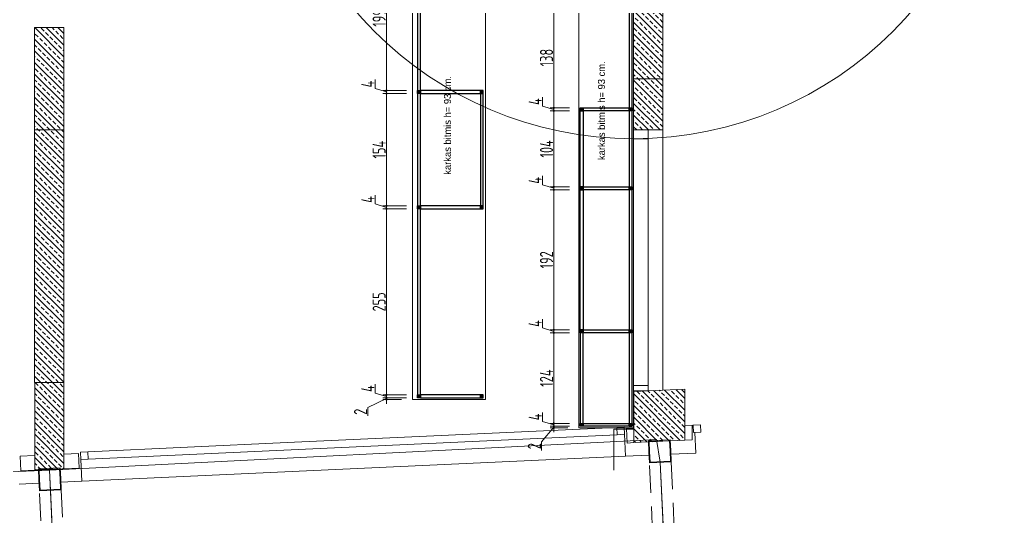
# Model space of a CAD drawing. Extents: x 309271 to 319232, y 6123 to 12941.
# Drawn here: x 310231 to 311573, y 11420 to 12100 of the extents above; entities that cross this region are included whole.
import ezdxf

# ---------------------------------------------------------------- set-up
doc = ezdxf.new("R2010")
doc.units = 0
doc.header["$LTSCALE"] = 25
doc.header["$MEASUREMENT"] = 0
doc.header["$PDSIZE"] = -500
doc.linetypes.add('DASHED', pattern=[0.75, 0.5, -0.25])
doc.linetypes.add('DUZ', pattern=[0])
doc.layers.get('0').update_dxf_attribs({"linetype": 'CONTINUOUS', "lineweight": 0})
doc.layers.get('DEFPOINTS').update_dxf_attribs({"linetype": 'CONTINUOUS', "lineweight": 0})
for name, color, linetype, lineweight in [('Ar-DIM-INT', 2, 'CONTINUOUS', 0), ('ARK_AHŞAP', 45, 'CONTINUOUS', 15), ('DUVAR', 11, 'CONTINUOUS', 0), ('IZDUSUM', 130, 'DASHED', 18), ('PLAN_KESIT_TAS', 222, 'CONTINUOUS', 18), ('t_dograma', 4, 'CONTINUOUS', 0), ('t_kolon_rev', 1, 'CONTINUOUS', 0), ('t_kolon_tarama_rev', 9, 'CONTINUOUS', 0), ('TERAS', 2, 'CONTINUOUS', 0)]:
    doc.layers.add(name, color=color, linetype=linetype, lineweight=lineweight)
for name, color, linetype in [('Kıtc-002 Çizgi', 7, 'CONTINUOUS'), ('Kıtc-006 Yazı 001', 1, 'CONTINUOUS'), ('Kıtc-040 Detay', 7, 'CONTINUOUS')]:
    doc.layers.add(name, color=color, linetype=linetype)
doc.styles.add('DIM', font='dim', dxfattribs={"width": 0.8})
doc.dimstyles.new('mcv100 OLCU', dxfattribs={"dimtxt": 18, "dimasz": 3, "dimexe": 5, "dimexo": 15, "dimgap": 1, "dimtad": 1, "dimdec": 0, "dimzin": 9, "dimtxsty": 'DIM', "dimblk": 'DOT', "dimcen": 2.5, "dimclrd": 256, "dimclre": 256, "dimclrt": 256, "dimadec": 1, "dimazin": 1, "dimtfac": 1, "dimtdec": 0, "dimtmove": 0, "dimatfit": 3, "dimldrblk": 'DOT', "dimfxl": 1, "dimlwd": -1, "dimlwe": -1, "dimarcsym": 0})
pattern_1 = [(135, (94215.629, -583423.421), (-7.95495129, -7.95495129), []), (135, (94215.629, -583415.466), (-7.95495129, -7.95495129), [5.625, -2.8125])]

# ---------------------------------------------------------------- blocks, each defined once
blk = doc.blocks.new('A$C14D17327')
at = {"layer": 'Kıtc-002 Çizgi', "color": 1, "elevation": 0}
blk.add_lwpolyline([(0, 4), (4, 4), (4, 0), (0, 0)], close=True, dxfattribs=at)
for points in [[(0, 4), (4, 0)], [(0, 0), (4, 4)]]:
    blk.add_lwpolyline(points, dxfattribs=at)
blk = doc.blocks.new('_Dot')
at = {"color": 0, "linetype": 'ByBlock', "lineweight": -2}
blk.add_line((-0.5, 0), (-1, 0), dxfattribs=at)
at = {"color": 0, "linetype": 'ByBlock', "const_width": 0.5}
blk.add_lwpolyline([(-0.25, 0, 1), (0.25, 0, 1)], format="xyb", close=True, dxfattribs=at)
blk = doc.blocks.new('*D168')
at = {"ltscale": 0.1, "transparency": 16777216}
for p, q in [((310760.5, 12201.9), (310727.9, 12201.9)), ((310732.9, 12198.9), (310732.9, 12005.9)), ((310760.5, 12002.9), (310727.9, 12002.9))]:
    blk.add_line(p, q, dxfattribs=at)
at = {"layer": 'DEFPOINTS', "color": 0, "ltscale": 0.1, "transparency": 16777216}
for p in [(310775.5, 12201.9), (310732.9, 12002.9), (310775.5, 12002.9)]:
    blk.add_point(p, dxfattribs=at)
at = {"ltscale": 0.1, "transparency": 16777216, "xscale": 3, "yscale": 3, "zscale": 3}
for p, rotation in [((310732.9, 12201.9), 90), ((310732.9, 12002.9), 270)]:
    blk.add_blockref('_Dot', p, dxfattribs=dict(at, rotation=rotation))
at = {"ltscale": 0.1, "transparency": 16777216, "insert": (310722.9, 12102.4), "char_height": 18, "attachment_point": 5, "rotation": 90, "style": 'DIM'}
blk.add_mtext('199', dxfattribs=at)
blk = doc.blocks.new('*D169')
at = {"ltscale": 0.1, "transparency": 16777216}
for p, q in [((310717.4, 12005.5), (310717.4, 12017.8)), ((310732.9, 12000.9), (310717.4, 12005.5)), ((310732.9, 12005.9), (310732.9, 12008.9)), ((310760.5, 12002.9), (310727.9, 12002.9)), ((310760.5, 11998.9), (310727.9, 11998.9)), ((310732.9, 12002.9), (310732.9, 11998.9)), ((310732.9, 12002.9), (310732.9, 11998.9)), ((310732.9, 11995.9), (310732.9, 11992.9))]:
    blk.add_line(p, q, dxfattribs=at)
at = {"layer": 'DEFPOINTS', "color": 0, "ltscale": 0.1, "transparency": 16777216}
for p in [(310732.9, 11998.9), (310775.5, 12002.9), (310775.5, 11998.9)]:
    blk.add_point(p, dxfattribs=at)
at = {"ltscale": 0.1, "transparency": 16777216, "xscale": 3, "yscale": 3, "zscale": 3}
for p, rotation in [((310732.9, 12002.9), 270), ((310732.9, 11998.9), 90)]:
    blk.add_blockref('_Dot', p, dxfattribs=dict(at, rotation=rotation))
at = {"ltscale": 0.1, "transparency": 16777216, "insert": (310707.4, 12011.7), "char_height": 18, "attachment_point": 5, "rotation": 90, "style": 'DIM'}
blk.add_mtext('4', dxfattribs=at)
blk = doc.blocks.new('*D170')
at = {"ltscale": 0.1, "transparency": 16777216}
for p, q in [((310760.5, 11998.9), (310727.9, 11998.9)), ((310732.9, 11995.9), (310732.9, 11847.9)), ((310760.5, 11844.9), (310727.9, 11844.9))]:
    blk.add_line(p, q, dxfattribs=at)
at = {"layer": 'DEFPOINTS', "color": 0, "ltscale": 0.1, "transparency": 16777216}
for p in [(310775.5, 11998.9), (310732.9, 11844.9), (310775.5, 11844.9)]:
    blk.add_point(p, dxfattribs=at)
at = {"ltscale": 0.1, "transparency": 16777216, "xscale": 3, "yscale": 3, "zscale": 3}
for p, rotation in [((310732.9, 11998.9), 90), ((310732.9, 11844.9), 270)]:
    blk.add_blockref('_Dot', p, dxfattribs=dict(at, rotation=rotation))
at = {"ltscale": 0.1, "transparency": 16777216, "insert": (310722.9, 11921.9), "char_height": 18, "attachment_point": 5, "rotation": 90, "style": 'DIM'}
blk.add_mtext('154', dxfattribs=at)
blk = doc.blocks.new('*D171')
at = {"ltscale": 0.1, "transparency": 16777216}
for p, q in [((310717.4, 11847.5), (310717.4, 11859.8)), ((310732.9, 11842.9), (310717.4, 11847.5)), ((310760.5, 11844.9), (310727.9, 11844.9)), ((310732.9, 11847.9), (310732.9, 11850.9)), ((310732.9, 11844.9), (310732.9, 11840.9)), ((310732.9, 11844.9), (310732.9, 11840.9)), ((310760.5, 11840.9), (310727.9, 11840.9)), ((310732.9, 11837.9), (310732.9, 11834.9))]:
    blk.add_line(p, q, dxfattribs=at)
at = {"layer": 'DEFPOINTS', "color": 0, "ltscale": 0.1, "transparency": 16777216}
for p in [(310775.5, 11844.9), (310732.9, 11840.9), (310775.5, 11840.9)]:
    blk.add_point(p, dxfattribs=at)
at = {"ltscale": 0.1, "transparency": 16777216, "xscale": 3, "yscale": 3, "zscale": 3}
for p, rotation in [((310732.9, 11844.9), 270), ((310732.9, 11840.9), 90)]:
    blk.add_blockref('_Dot', p, dxfattribs=dict(at, rotation=rotation))
at = {"ltscale": 0.1, "transparency": 16777216, "insert": (310707.4, 11853.7), "char_height": 18, "attachment_point": 5, "rotation": 90, "style": 'DIM'}
blk.add_mtext('4', dxfattribs=at)
blk = doc.blocks.new('*D172')
at = {"ltscale": 0.1, "transparency": 16777216}
for p, q in [((310760.5, 11840.9), (310727.9, 11840.9)), ((310732.9, 11837.9), (310732.9, 11588.9)), ((310760.5, 11585.9), (310727.9, 11585.9))]:
    blk.add_line(p, q, dxfattribs=at)
at = {"layer": 'DEFPOINTS', "color": 0, "ltscale": 0.1, "transparency": 16777216}
for p in [(310775.5, 11840.9), (310732.9, 11585.9), (310775.5, 11585.9)]:
    blk.add_point(p, dxfattribs=at)
at = {"ltscale": 0.1, "transparency": 16777216, "xscale": 3, "yscale": 3, "zscale": 3}
for p, rotation in [((310732.9, 11840.9), 90), ((310732.9, 11585.9), 270)]:
    blk.add_blockref('_Dot', p, dxfattribs=dict(at, rotation=rotation))
at = {"ltscale": 0.1, "transparency": 16777216, "insert": (310722.9, 11713.4), "char_height": 18, "attachment_point": 5, "rotation": 90, "style": 'DIM'}
blk.add_mtext('255', dxfattribs=at)
blk = doc.blocks.new('*D173')
at = {"ltscale": 0.1, "transparency": 16777216}
for p, q in [((310717.4, 11588.5), (310717.4, 11600.8)), ((310732.9, 11583.9), (310717.4, 11588.5)), ((310732.9, 11588.9), (310732.9, 11591.9)), ((310760.5, 11585.9), (310727.9, 11585.9)), ((310760.5, 11581.9), (310727.9, 11581.9)), ((310732.9, 11585.9), (310732.9, 11581.9)), ((310732.9, 11585.9), (310732.9, 11581.9)), ((310732.9, 11578.9), (310732.9, 11575.9))]:
    blk.add_line(p, q, dxfattribs=at)
at = {"layer": 'DEFPOINTS', "color": 0, "ltscale": 0.1, "transparency": 16777216}
for p in [(310732.9, 11581.9), (310775.5, 11585.9), (310775.5, 11581.9)]:
    blk.add_point(p, dxfattribs=at)
at = {"ltscale": 0.1, "transparency": 16777216, "xscale": 3, "yscale": 3, "zscale": 3}
for p, rotation in [((310732.9, 11585.9), 270), ((310732.9, 11581.9), 90)]:
    blk.add_blockref('_Dot', p, dxfattribs=dict(at, rotation=rotation))
at = {"ltscale": 0.1, "transparency": 16777216, "insert": (310707.4, 11594.7), "char_height": 18, "attachment_point": 5, "rotation": 90, "style": 'DIM'}
blk.add_mtext('4', dxfattribs=at)
blk = doc.blocks.new('*D174')
at = {"ltscale": 0.1, "transparency": 16777216}
for p, q in [((310732.9, 11584.9), (310732.9, 11587.9)), ((310732.9, 11580.9), (310707.4, 11568.7)), ((310760.5, 11581.9), (310727.9, 11581.9)), ((310753.5, 11579.9), (310727.9, 11579.9)), ((310732.9, 11581.9), (310732.9, 11579.9)), ((310732.9, 11581.9), (310732.9, 11579.9)), ((310732.9, 11576.9), (310732.9, 11573.9)), ((310707.4, 11568.7), (310707.4, 11557.1))]:
    blk.add_line(p, q, dxfattribs=at)
at = {"layer": 'DEFPOINTS', "color": 0, "ltscale": 0.1, "transparency": 16777216}
for p in [(310732.9, 11579.9), (310768.5, 11579.9), (310775.5, 11581.9)]:
    blk.add_point(p, dxfattribs=at)
at = {"ltscale": 0.1, "transparency": 16777216, "xscale": 3, "yscale": 3, "zscale": 3}
for p, rotation in [((310732.9, 11581.9), 270), ((310732.9, 11579.9), 90)]:
    blk.add_blockref('_Dot', p, dxfattribs=dict(at, rotation=rotation))
at = {"ltscale": 0.1, "transparency": 16777216, "insert": (310697.4, 11562.9), "char_height": 18, "attachment_point": 5, "rotation": 90, "style": 'DIM'}
blk.add_mtext('2', dxfattribs=at)
blk = doc.blocks.new('*D192')
at = {"ltscale": 0.1, "transparency": 16777216}
for p, q in [((310983.3, 12117), (310957, 12117)), ((310962, 12114), (310962, 11982)), ((310983.3, 11979), (310957, 11979))]:
    blk.add_line(p, q, dxfattribs=at)
at = {"layer": 'DEFPOINTS', "color": 0, "ltscale": 0.1, "transparency": 16777216}
for p in [(310998.3, 12117), (310962, 11979), (310998.3, 11979)]:
    blk.add_point(p, dxfattribs=at)
at = {"ltscale": 0.1, "transparency": 16777216, "xscale": 3, "yscale": 3, "zscale": 3}
for p, rotation in [((310962, 12117), 90), ((310962, 11979), 270)]:
    blk.add_blockref('_Dot', p, dxfattribs=dict(at, rotation=rotation))
at = {"ltscale": 0.1, "transparency": 16777216, "insert": (310952, 12048), "char_height": 18, "attachment_point": 5, "rotation": 90, "style": 'DIM'}
blk.add_mtext('138', dxfattribs=at)
blk = doc.blocks.new('*D159')
at = {"ltscale": 0.1, "transparency": 16777216}
for p, q in [((310946.5, 11981.7), (310946.5, 11993.9)), ((310962, 11977), (310946.5, 11981.7)), ((310983.3, 11979), (310957, 11979)), ((310962, 11982), (310962, 11985)), ((310962, 11979), (310962, 11975)), ((310962, 11979), (310962, 11975)), ((310983.3, 11975), (310957, 11975)), ((310962, 11972), (310962, 11969))]:
    blk.add_line(p, q, dxfattribs=at)
at = {"layer": 'DEFPOINTS', "color": 0, "ltscale": 0.1, "transparency": 16777216}
for p in [(310998.3, 11979), (310962, 11975), (310998.3, 11975)]:
    blk.add_point(p, dxfattribs=at)
at = {"ltscale": 0.1, "transparency": 16777216, "xscale": 3, "yscale": 3, "zscale": 3}
for p, rotation in [((310962, 11979), 270), ((310962, 11975), 90)]:
    blk.add_blockref('_Dot', p, dxfattribs=dict(at, rotation=rotation))
at = {"ltscale": 0.1, "transparency": 16777216, "insert": (310936.5, 11987.8), "char_height": 18, "attachment_point": 5, "rotation": 90, "style": 'DIM'}
blk.add_mtext('4', dxfattribs=at)
blk = doc.blocks.new('*D160')
at = {"ltscale": 0.1, "transparency": 16777216}
for p, q in [((310983.3, 11975), (310957, 11975)), ((310962, 11972), (310962, 11874)), ((310983.3, 11871), (310957, 11871))]:
    blk.add_line(p, q, dxfattribs=at)
at = {"layer": 'DEFPOINTS', "color": 0, "ltscale": 0.1, "transparency": 16777216}
for p in [(310998.3, 11975), (310962, 11871), (310998.3, 11871)]:
    blk.add_point(p, dxfattribs=at)
at = {"ltscale": 0.1, "transparency": 16777216, "xscale": 3, "yscale": 3, "zscale": 3}
for p, rotation in [((310962, 11975), 90), ((310962, 11871), 270)]:
    blk.add_blockref('_Dot', p, dxfattribs=dict(at, rotation=rotation))
at = {"ltscale": 0.1, "transparency": 16777216, "insert": (310952, 11923), "char_height": 18, "attachment_point": 5, "rotation": 90, "style": 'DIM'}
blk.add_mtext('104', dxfattribs=at)
blk = doc.blocks.new('*D161')
at = {"ltscale": 0.1, "transparency": 16777216}
for p, q in [((310946.5, 11873.7), (310946.5, 11885.9)), ((310962, 11869), (310946.5, 11873.7)), ((310983.3, 11871), (310957, 11871)), ((310962, 11874), (310962, 11877)), ((310962, 11871), (310962, 11867)), ((310962, 11871), (310962, 11867)), ((310983.3, 11867), (310957, 11867)), ((310962, 11864), (310962, 11861))]:
    blk.add_line(p, q, dxfattribs=at)
at = {"layer": 'DEFPOINTS', "color": 0, "ltscale": 0.1, "transparency": 16777216}
for p in [(310998.3, 11871), (310962, 11867), (310998.3, 11867)]:
    blk.add_point(p, dxfattribs=at)
at = {"ltscale": 0.1, "transparency": 16777216, "xscale": 3, "yscale": 3, "zscale": 3}
for p, rotation in [((310962, 11871), 270), ((310962, 11867), 90)]:
    blk.add_blockref('_Dot', p, dxfattribs=dict(at, rotation=rotation))
at = {"ltscale": 0.1, "transparency": 16777216, "insert": (310936.5, 11879.8), "char_height": 18, "attachment_point": 5, "rotation": 90, "style": 'DIM'}
blk.add_mtext('4', dxfattribs=at)
blk = doc.blocks.new('*D162')
at = {"ltscale": 0.1, "transparency": 16777216}
for p, q in [((310983.3, 11867), (310957, 11867)), ((310962, 11864), (310962, 11678)), ((310983.3, 11675), (310957, 11675))]:
    blk.add_line(p, q, dxfattribs=at)
at = {"layer": 'DEFPOINTS', "color": 0, "ltscale": 0.1, "transparency": 16777216}
for p in [(310998.3, 11867), (310962, 11675), (310998.3, 11675)]:
    blk.add_point(p, dxfattribs=at)
at = {"ltscale": 0.1, "transparency": 16777216, "xscale": 3, "yscale": 3, "zscale": 3}
for p, rotation in [((310962, 11867), 90), ((310962, 11675), 270)]:
    blk.add_blockref('_Dot', p, dxfattribs=dict(at, rotation=rotation))
at = {"ltscale": 0.1, "transparency": 16777216, "insert": (310952, 11771), "char_height": 18, "attachment_point": 5, "rotation": 90, "style": 'DIM'}
blk.add_mtext('192', dxfattribs=at)
blk = doc.blocks.new('*D163')
at = {"ltscale": 0.1, "transparency": 16777216}
for p, q in [((310946.5, 11677.7), (310946.5, 11689.9)), ((310962, 11678), (310962, 11681)), ((310962, 11673), (310946.5, 11677.7)), ((310983.3, 11675), (310957, 11675)), ((310983.3, 11671), (310957, 11671)), ((310962, 11675), (310962, 11671)), ((310962, 11675), (310962, 11671)), ((310962, 11668), (310962, 11665))]:
    blk.add_line(p, q, dxfattribs=at)
at = {"layer": 'DEFPOINTS', "color": 0, "ltscale": 0.1, "transparency": 16777216}
for p in [(310962, 11671), (310998.3, 11675), (310998.3, 11671)]:
    blk.add_point(p, dxfattribs=at)
at = {"ltscale": 0.1, "transparency": 16777216, "xscale": 3, "yscale": 3, "zscale": 3}
for p, rotation in [((310962, 11675), 270), ((310962, 11671), 90)]:
    blk.add_blockref('_Dot', p, dxfattribs=dict(at, rotation=rotation))
at = {"ltscale": 0.1, "transparency": 16777216, "insert": (310936.5, 11683.8), "char_height": 18, "attachment_point": 5, "rotation": 90, "style": 'DIM'}
blk.add_mtext('4', dxfattribs=at)
blk = doc.blocks.new('*D164')
at = {"ltscale": 0.1, "transparency": 16777216}
for p, q in [((310983.3, 11671), (310957, 11671)), ((310962, 11668), (310962, 11550)), ((310983.3, 11547), (310957, 11547))]:
    blk.add_line(p, q, dxfattribs=at)
at = {"layer": 'DEFPOINTS', "color": 0, "ltscale": 0.1, "transparency": 16777216}
for p in [(310998.3, 11671), (310962, 11547), (310998.3, 11547)]:
    blk.add_point(p, dxfattribs=at)
at = {"ltscale": 0.1, "transparency": 16777216, "xscale": 3, "yscale": 3, "zscale": 3}
for p, rotation in [((310962, 11671), 90), ((310962, 11547), 270)]:
    blk.add_blockref('_Dot', p, dxfattribs=dict(at, rotation=rotation))
at = {"ltscale": 0.1, "transparency": 16777216, "insert": (310952, 11609), "char_height": 18, "attachment_point": 5, "rotation": 90, "style": 'DIM'}
blk.add_mtext('124', dxfattribs=at)
blk = doc.blocks.new('*D165')
at = {"ltscale": 0.1, "transparency": 16777216}
for p, q in [((310946.5, 11549.7), (310946.5, 11561.9)), ((310962, 11545), (310946.5, 11549.7)), ((310983.3, 11547), (310957, 11547)), ((310962, 11550), (310962, 11553)), ((310962, 11547), (310962, 11543)), ((310962, 11547), (310962, 11543)), ((310983.3, 11543), (310957, 11543)), ((310962, 11540), (310962, 11537))]:
    blk.add_line(p, q, dxfattribs=at)
at = {"layer": 'DEFPOINTS', "color": 0, "ltscale": 0.1, "transparency": 16777216}
for p in [(310998.3, 11547), (310962, 11543), (310998.3, 11543)]:
    blk.add_point(p, dxfattribs=at)
at = {"ltscale": 0.1, "transparency": 16777216, "xscale": 3, "yscale": 3, "zscale": 3}
for p, rotation in [((310962, 11547), 270), ((310962, 11543), 90)]:
    blk.add_blockref('_Dot', p, dxfattribs=dict(at, rotation=rotation))
at = {"ltscale": 0.1, "transparency": 16777216, "insert": (310936.5, 11555.8), "char_height": 18, "attachment_point": 5, "rotation": 90, "style": 'DIM'}
blk.add_mtext('4', dxfattribs=at)
blk = doc.blocks.new('*D166')
at = {"ltscale": 0.1, "transparency": 16777216}
for p, q in [((310962, 11546), (310962, 11549)), ((310962, 11542), (310945.3, 11521.6)), ((310983.3, 11543), (310957, 11543)), ((310981.3, 11541), (310957, 11541)), ((310962, 11543), (310962, 11541)), ((310962, 11543), (310962, 11541)), ((310962, 11538), (310962, 11535)), ((310945.3, 11521.6), (310945.3, 11510))]:
    blk.add_line(p, q, dxfattribs=at)
at = {"layer": 'DEFPOINTS', "color": 0, "ltscale": 0.1, "transparency": 16777216}
for p in [(310962, 11541), (310996.3, 11541), (310998.3, 11543)]:
    blk.add_point(p, dxfattribs=at)
at = {"ltscale": 0.1, "transparency": 16777216, "xscale": 3, "yscale": 3, "zscale": 3}
for p, rotation in [((310962, 11543), 270), ((310962, 11541), 90)]:
    blk.add_blockref('_Dot', p, dxfattribs=dict(at, rotation=rotation))
at = {"ltscale": 0.1, "transparency": 16777216, "insert": (310935.3, 11515.8), "char_height": 18, "attachment_point": 5, "rotation": 90, "style": 'DIM'}
blk.add_mtext('2', dxfattribs=at)

msp = doc.modelspace()

# ---------------------------------------------------------------- hatches: boundary and pattern name
at = {"layer": 't_kolon_tarama_rev'}
h = msp.add_hatch(dxfattribs=at)
h.set_pattern_fill('ANSI33', color=256, scale=45, angle=90, style=0)
h.set_pattern_definition(pattern_1)
h.paths.add_polyline_path([(311071.3, 12229.1), (311071.3, 12018.9), (311111.3, 12018.9), (311111.3, 12229.1)])
h = msp.add_hatch(dxfattribs=at)
h.set_pattern_fill('ANSI33', color=256, scale=45, angle=90, style=0)
h.set_pattern_definition(pattern_1)
h.paths.add_polyline_path([(310251.3, 12089.1), (310251.3, 11949.1), (310291.3, 11949.1), (310291.3, 12089.1)])
h = msp.add_hatch(dxfattribs=at)
h.set_pattern_fill('ANSI33', color=256, scale=45, angle=90, style=0)
h.set_pattern_definition(pattern_1)
h.paths.add_polyline_path([(311071.3, 12018.9), (311071.3, 11948.9), (311111.3, 11948.9), (311111.3, 12018.9)])
h = msp.add_hatch(dxfattribs=at)
h.set_pattern_fill('ANSI33', color=256, scale=45, angle=90, style=0)
h.set_pattern_definition(pattern_1)
h.paths.add_polyline_path([(310251.3, 11949.1), (310251.3, 11603.2), (310291.3, 11603.2), (310291.3, 11949.1)])
h = msp.add_hatch(dxfattribs=at)
h.set_pattern_fill('ANSI33', color=256, scale=45, angle=90, style=0)
h.set_pattern_definition(pattern_1)
h.paths.add_polyline_path([(310251.4, 11603.2), (310251.4, 11483.2), (310291.4, 11484.8), (310291.4, 11603.2)])
h = msp.add_hatch(dxfattribs=at)
h.set_pattern_fill('ANSI33', color=256, scale=45, angle=90, style=0)
h.set_pattern_definition(pattern_1)
h.paths.add_polyline_path([(311071.4, 11590.7), (311071.4, 11520.7), (311141.4, 11523.9), (311141.4, 11593.9)])

# ---------------------------------------------------------------- linework, layer by layer
at = {"ltscale": 0.1}
for p, q in [((311071.3, 11936.9), (311091.3, 11936.9)), ((311091.3, 11936.9), (311091.3, 11598.9)), ((311091.3, 11598.9), (311071.3, 11598.9)), ((311071.3, 11598.9), (311071.3, 11538.9)), ((311071.3, 11538.9), (311044.3, 11538.9)), ((311044.3, 11538.9), (311044.3, 11482.9))]:
    msp.add_line(p, q, dxfattribs=at)
msp.add_circle((311071.3, 12438.9), 502, dxfattribs=at)
at = {"layer": 'Ar-DIM-INT', "ltscale": 0.3}
msp.add_lwpolyline([(311071.3, 11948.9), (311091.3, 11948.9), (311091.3, 11591.6), (311071.3, 11591.6)], close=True, dxfattribs=at)
at = {"layer": 'ARK_AHŞAP'}
for points in [[(310996.3, 11541), (311071.3, 11541), (311071.3, 12439), (310996.3, 12439)], [(310868.5, 11579.9), (310768.5, 11579.9), (310768.5, 12309.4), (310868.5, 12309.4), (310868.5, 11691.8), (310868.5, 11691.8)]]:
    msp.add_lwpolyline(points, close=True, dxfattribs=at)
at = {"layer": 'DUVAR'}
for p, q in [((311091.3, 11948.9), (311091.3, 11591.4)), ((311111.3, 11948.9), (311111.3, 11592.5)), ((311061.3, 11540.1), (311071.3, 11540.6)), ((311062.2, 11520.1), (311061.3, 11540.1)), ((311151.4, 11544.4), (311141.4, 11543.9)), ((311151.4, 11524.4), (311151.4, 11544.4)), ((311071.4, 11520.7), (311062.2, 11520.1)), ((311151.4, 11524.4), (311141.4, 11523.9)), ((310231.3, 11501.9), (310251.3, 11502.8)), ((310232.3, 11481.9), (310231.3, 11501.9)), ((310311.3, 11505.6), (310291.4, 11504.7)), ((310312.2, 11485.6), (310311.3, 11505.6)), ((310232.3, 11481.9), (310312.2, 11485.6))]:
    msp.add_line(p, q, dxfattribs=at)
at = {"layer": 'IZDUSUM', "linetype": 'DASHED', "ltscale": 3}
for p, q in [((311135.2, 10552.6, -2092.6), (311092.8, 11493)), ((311122.7, 11494.4), (311165.2, 10554, -2092.6)), ((310300.2, 10514.2, -2166067022425.9), (310257.8, 11454.6, -2166067020333.3)), ((310287.7, 11456, -2166067020333.3), (310330.2, 10515.6, -2166067022425.9))]:
    msp.add_line(p, q, dxfattribs=at)
at = {"layer": 'Kıtc-002 Çizgi', "color": 1}
for points in [[(311065.3, 11543), (311069.3, 11543), (311069.3, 12433), (311065.3, 12433)], [(310779.5, 12301.9), (310775.5, 12301.9), (310775.5, 11585.9), (310779.5, 11585.9)], [(310779.5, 11998.9), (310861.5, 11998.9), (310861.5, 12002.9), (310779.5, 12002.9)], [(310861.5, 11844.9), (310865.5, 11844.9), (310865.5, 11998.9), (310861.5, 11998.9)], [(311065.3, 11975), (311002.3, 11975), (311002.3, 11979), (311065.3, 11979)], [(311002.3, 11871), (310998.3, 11871), (310998.3, 11975), (311002.3, 11975)], [(311065.3, 11867), (311002.3, 11867), (311002.3, 11871), (311065.3, 11871)], [(311002.3, 11675), (310998.3, 11675), (310998.3, 11867), (311002.3, 11867)], [(310779.5, 11840.9), (310861.5, 11840.9), (310861.5, 11844.9), (310779.5, 11844.9)], [(311002.3, 11671), (310998.3, 11671), (310998.3, 11547), (311002.3, 11547)], [(311065.3, 11671), (311002.3, 11671), (311002.3, 11675), (311065.3, 11675)], [(310779.5, 11581.9), (310861.5, 11581.9), (310861.5, 11585.9), (310779.5, 11585.9)], [(311065.3, 11543), (311002.3, 11543), (311002.3, 11547), (311065.3, 11547)]]:
    msp.add_lwpolyline(points, close=True, dxfattribs=at)
at = {"layer": 'PLAN_KESIT_TAS', "linetype": 'DUZ', "ltscale": 10}
for p, q in [((311156.4, 11506.4), (311155, 11534.6)), ((311060.1, 11502), (311058.7, 11532)), ((311122.3, 11504.9), (311156.4, 11506.4)), ((310316, 11467.7), (310314.7, 11497.7)), ((311060.1, 11502), (311092.3, 11503.5)), ((310287.3, 11466.4), (310316, 11467.7)), ((310230.1, 11463.8), (310257.3, 11465))]:
    msp.add_line(p, q, dxfattribs=at)
at = {"layer": 't_dograma', "ltscale": 0.1}
for p, q in [((311048.2, 11541.5), (310596.9, 11520.7)), ((310596.9, 11520.7), (310324.2, 11508.2)), ((310324.6, 11498.2), (311048.7, 11531.5)), ((310316, 11467.7), (311060.1, 11502))]:
    msp.add_line(p, q, dxfattribs=at)
at = {"layer": 't_dograma'}
for points in [[(311058.7, 11532), (311058.2, 11542), (311048.2, 11541.5), (311048.7, 11531.5)], [(311163.4, 11534.9), (311162.9, 11544.9), (311152.9, 11544.5), (311153.4, 11534.5)], [(310314.7, 11497.7), (310314.2, 11507.7), (310324.2, 11508.2), (310324.6, 11498.2)]]:
    msp.add_lwpolyline(points, close=True, dxfattribs=at)
at = {"layer": 't_kolon_rev'}
for points in [[(311071.3, 12229.1), (311071.3, 12018.9), (311111.3, 12018.9), (311111.3, 12229.1)], [(310251.3, 12089.1), (310251.3, 11949.1), (310291.3, 11949.1), (310291.3, 12089.1)], [(311071.3, 12018.9), (311071.3, 11948.9), (311111.3, 11948.9), (311111.3, 12018.9)], [(310251.3, 11949.1), (310251.3, 11603.2), (310291.3, 11603.2), (310291.3, 11949.1)], [(310251.4, 11603.2), (310251.4, 11483.2), (310291.4, 11484.8), (310291.4, 11603.2)], [(311071.4, 11590.7), (311071.4, 11520.7), (311141.4, 11523.9), (311141.4, 11593.9)]]:
    msp.add_lwpolyline(points, close=True, dxfattribs=at)
for points in [[(311093.1, 11508), (311092.4, 11522), (311120.4, 11523.3), (311121.1, 11509.3), (311122.1, 11509.3), (311121.4, 11524.3), (311091.4, 11523), (311092.1, 11508), (311093.1, 11508)], [(311092.1, 11508), (311092.8, 11493), (311122.7, 11494.4), (311122.1, 11509.3), (311121.1, 11509.3), (311121.7, 11495.3), (311093.7, 11494), (311093.1, 11508), (311092.1, 11508)]]:
    msp.add_lwpolyline(points, dxfattribs=at)
at = {"layer": 't_kolon_rev', "elevation": -2166067020333.3}
for points in [[(310258.1, 11469.6), (310257.4, 11483.6), (310285.4, 11484.9), (310286.1, 11470.9), (310287, 11471), (310286.4, 11485.9), (310256.4, 11484.6), (310257.1, 11469.6), (310258.1, 11469.6)], [(310257.1, 11469.6), (310257.8, 11454.6), (310287.7, 11456), (310287, 11471), (310286.1, 11470.9), (310286.7, 11456.9), (310258.7, 11455.6), (310258.1, 11469.6), (310257.1, 11469.6)]]:
    msp.add_lwpolyline(points, dxfattribs=at)
at = {"layer": 'TERAS'}
for p, q in [((311107.8, 11493.7), (311130.3, 11004.8)), ((310272.8, 11455.3, -2166067020333.3), (310295.3, 10966.3, 82700496923.4))]:
    msp.add_line(p, q, dxfattribs=at)
at = {"layer": 'TERAS', "elevation": 82700496923.4}
msp.add_lwpolyline([(310295.3, 10966.3), (311130.3, 11004.8), (311107.8, 11493.7), (311102.6, 11525.1), (310271.5, 11482.9)], close=True, dxfattribs=at)
at = {"layer": 'TERAS'}
msp.add_lwpolyline([(309469.9, 10928.3), (310295.3, 10966.3), (310272.8, 11455.3), (310272.8, 11455.3), (310271.5, 11482.9), (309446.4, 11447.3), (309447.8, 11417.4)], close=True, dxfattribs=at)

# ---------------------------------------------------------------- block references
at = {"layer": 'Kıtc-040 Detay'}
for p in [(310775.5, 11998.9, 0), (310998.3, 11975, 0), (311065.3, 11975, 0), (310998.3, 11867, 0), (311065.3, 11867, 0), (310775.5, 11840.9, 0), (310998.3, 11671, 0), (311065.3, 11671, 0), (310775.5, 11581.9, 0), (310998.3, 11543, 0), (311065.3, 11543, 0)]:
    msp.add_blockref('A$C14D17327', p, dxfattribs=at)
at = {"layer": 'Kıtc-040 Detay', "xscale": -1}
for p in [(310865.5, 11998.9, 0), (310865.5, 11840.9, 0), (310865.5, 11581.9, 0)]:
    msp.add_blockref('A$C14D17327', p, dxfattribs=at)

# ---------------------------------------------------------------- texts
at = {"layer": 'Kıtc-006 Yazı 001'}
for p in [(311032, 11907.7), (310821.2, 11887.6)]:
    msp.add_text('karkas bitmis h= 93 cm.', height=9.6, rotation=90, dxfattribs=at).set_placement(p)

# ---------------------------------------------------------------- dimensions: what is measured, and where the dimension line sits
at = {"ltscale": 0.1}
for base, p1, p2, picture, middle in [((310732.9, 12002.9), (310775.5, 12201.9), (310775.5, 12002.9), '*D168', (310722.9, 12102.4)), ((310962, 11979), (310998.3, 12117), (310998.3, 11979), '*D192', (310952, 12048)), ((310732.9, 11998.9), (310775.5, 12002.9), (310775.5, 11998.9), '*D169', (310707.4, 12006.5)), ((310732.9, 11844.9), (310775.5, 11998.9), (310775.5, 11844.9), '*D170', (310722.9, 11921.9)), ((310962, 11975), (310998.3, 11979), (310998.3, 11975), '*D159', (310936.5, 11982.7)), ((310962, 11871), (310998.3, 11975), (310998.3, 11871), '*D160', (310952, 11923)), ((310962, 11867), (310998.3, 11871), (310998.3, 11867), '*D161', (310936.5, 11874.7)), ((310732.9, 11840.9), (310775.5, 11844.9), (310775.5, 11840.9), '*D171', (310707.4, 11848.5)), ((310962, 11675), (310998.3, 11867), (310998.3, 11675), '*D162', (310952, 11771)), ((310732.9, 11585.9), (310775.5, 11840.9), (310775.5, 11585.9), '*D172', (310722.9, 11713.4)), ((310962, 11671), (310998.3, 11675), (310998.3, 11671), '*D163', (310936.5, 11678.7)), ((310962, 11547), (310998.3, 11671), (310998.3, 11547), '*D164', (310952, 11609)), ((310732.9, 11581.9), (310775.5, 11585.9), (310775.5, 11581.9), '*D173', (310707.4, 11589.5)), ((310962, 11543), (310998.3, 11547), (310998.3, 11543), '*D165', (310936.5, 11550.7))]:
    dim = msp.add_linear_dim(base=base, p1=p1, p2=p2, angle=90, dimstyle='mcv100 OLCU', override={"dimtmove": 1}, dxfattribs=at)
    dim.commit()
    dim.dimension.update_dxf_attribs({"geometry": picture, "text_midpoint": middle})
for base, p1, p2, picture, middle in [((310732.9, 11579.9), (310775.5, 11581.9), (310768.5, 11579.9), '*D174', (310707.4, 11567.7)), ((310962, 11541), (310998.3, 11543), (310996.3, 11541), '*D166', (310945.3, 11520.6))]:
    dim = msp.add_linear_dim(base=base, p1=p1, p2=p2, angle=90, dimstyle='mcv100 OLCU', override={"dimtmove": 1}, dxfattribs=at)
    dim.commit()
    dim.dimension.update_dxf_attribs({"geometry": picture, "text_midpoint": middle, "dimtype": 160})

doc.saveas('drawing.dxf')
